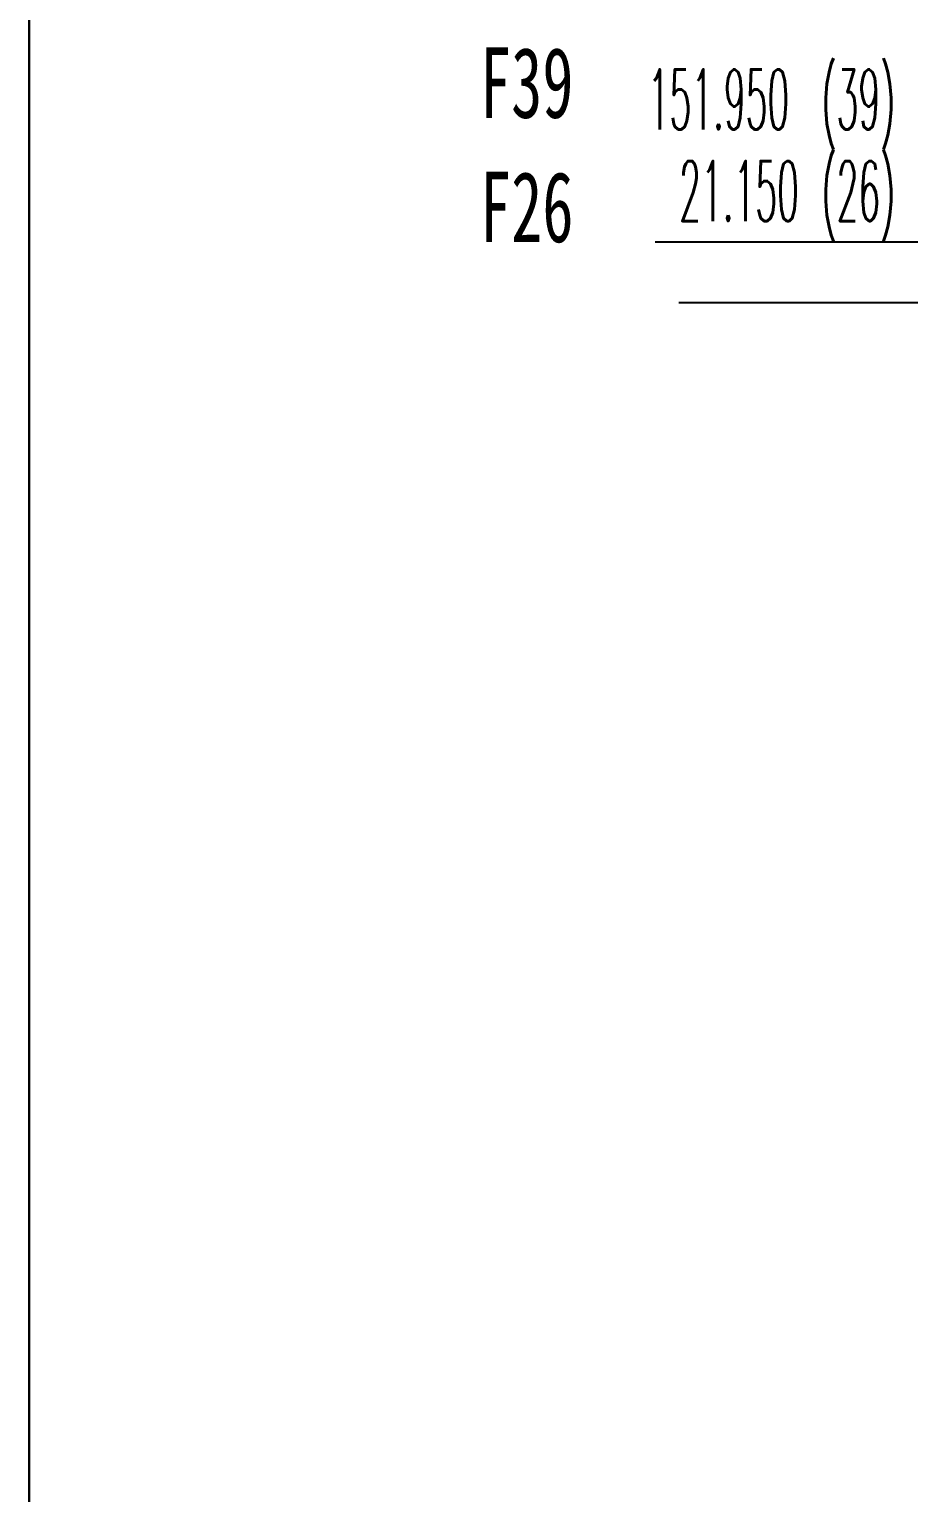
# Model space of a CAD drawing. Header units: millimetres. Extents: x 12351878 to 12381578, y 696206 to 738256.
# Drawn here: x 12371478 to 12373661, y 721680 to 725312 of the extents above; entities that cross this region are included whole.
import ezdxf

# ---------------------------------------------------------------- set-up
doc = ezdxf.new("R2010")
doc.units = ezdxf.units.MM
doc.header["$LTSCALE"] = 1000
doc.linetypes.add('DOTE', pattern=[2.42, 2, -0.2, 0.02, -0.2])
for name, color, linetype in [('A-ANNO-ELEV', 3, 'Continuous'), ('A-ANNO-TEXT', 7, 'Continuous'), ('DOTE', 16, 'DOTE'), ('PUB_TEXT', 7, 'Continuous')]:
    doc.layers.add(name, color=color, linetype=linetype)
doc.styles.add('_TCH_DIM', font='SIMPLEX.shx', dxfattribs={"width": 0.6, "bigfont": 'GBCBIG.shx'})
doc.styles.add('宋体', font='', dxfattribs={"width": 0.65})
doc.styles.get('宋体').set_extended_font_data('SimSun')

# ---------------------------------------------------------------- blocks, each defined once
blk = doc.blocks.new('asdgfdfssh')
blk.add_lwpolyline([(0, 37050), (9550, 37050), (9550, 0), (0, 0)], close=True)

msp = doc.modelspace()

# ---------------------------------------------------------------- linework, layer by layer
at = {"layer": 'A-ANNO-ELEV'}
msp.add_line((12373981.5, 724783.5), (12373031.5, 724783.5), dxfattribs=at)
at = {"layer": 'DOTE'}
msp.add_line((12373089.5, 724633.5), (12380433.5, 724633.5), dxfattribs=at)

# ---------------------------------------------------------------- block references
for p in [(12361927.5, 699956.4), (12371477.5, 699956.4)]:
    msp.add_blockref('asdgfdfssh', p)

# ---------------------------------------------------------------- texts
at = {"layer": 'A-ANNO-TEXT', "style": '_TCH_DIM', "width": 0.423529}
for s, p in [('151.950', (12373012.8, 725063.5)), ('(39)', (12373443.8, 725063.5)), ('(26)', (12373443.8, 724836)), ('21.150', (12373090.8, 724836))]:
    msp.add_text(s, height=148.75, dxfattribs=at).set_placement(p)
at = {"layer": 'PUB_TEXT', "style": '宋体', "width": 0.65}
for s, p in [('F39', (12372596.3, 725092.1)), ('F26', (12372596.3, 724783.6))]:
    msp.add_text(s, height=175, dxfattribs=at).set_placement(p)

doc.saveas('drawing.dxf')
